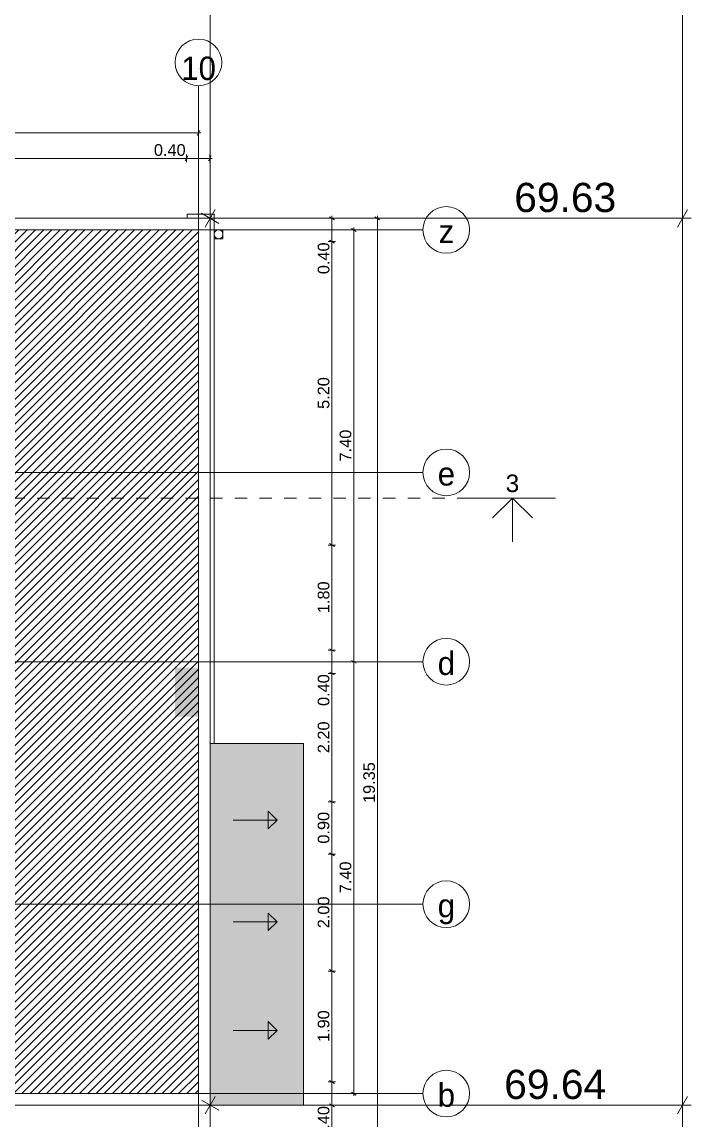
# Model space of a CAD drawing. Header units: millimetres. Extents: x 475159934 to 476245151, y 4620917055 to 4621447368.
# Drawn here: x 475293902 to 475305370, y 4621242519 to 4621261337 of the extents above; entities that cross this region are included whole.
import ezdxf

# ---------------------------------------------------------------- set-up
doc = ezdxf.new("R2010")
doc.units = ezdxf.units.MM
doc.header["$MEASUREMENT"] = 0
doc.linetypes.add('Dashed', pattern=[423.333333, 211.666667, -211.666667])
for name, color, linetype, lineweight in [('0_Pen_No__42_Pen_No__250_Pen_No__5', 5, 'Continuous', 0), ('0_Pen_No__7_Pen_No__250', 7, 'Continuous', 0), ('0_Pen_No__7_Pen_No__4', 7, 'Continuous', 0), ('0_Pen_No__7_Pen_No__7', 7, 'Continuous', 0), ('0_Pen_No__7_Pen_No__8', 8, 'Continuous', 0), ('2D Drafting - General_Pen_No__1_Pen_No__7', 7, 'Continuous', 0), ('2D Drafting - General_Pen_No__250_Pen_No__7_Pen_No__7', 7, 'Continuous', 0), ('Annotation - Text_Pen_No__7_Pen_No__5', 5, 'Continuous', 0), ('gegmebi_Pen_No__7_Pen_No__7', 7, 'Continuous', 0), ('New_._Pen_No__1', 1, 'Continuous', 0), ('New_0_Pen_No__7_Pen_No__250', 7, 'Continuous', 0), ('New_2D Drafting - General_Pen_No__250_Pen_No__7', 7, 'Continuous', 0), ('New_reg_nak_Pen_No__7', 7, 'Continuous', 0), ('New_shenobebi_Pen_No__1', 1, 'Continuous', 0), ('New_Structural - Bearing_Pen_No__1', 1, 'Continuous', 0), ('zoma_Pen_No__1', 1, 'Continuous', 0), ('zoma_Pen_No__142', 142, 'Continuous', 0), ('zoma_Pen_No__5_Pen_No__5', 5, 'Continuous', 0)]:
    doc.layers.add(name, color=color, linetype=linetype, lineweight=lineweight)
doc.layers.add('0_Pen_No__7_Pen_No__252', color=7, linetype='Continuous', lineweight=0, true_color=0x666666)
doc.layers.add('zoma', color=7, linetype='Continuous')
doc.styles.add('GENERATED_STYLE_1', font='arial.ttf')
doc.styles.add('GENERATED_STYLE_3', font='arial.ttf')
doc.styles.add('GENERATED_STYLE_4', font='ACADMTAV.TTF')
doc.linetypes.add('Break', pattern='A,0,[1,12. бѓљбѓ\x98бѓЎбѓ\x98 бѓ’бѓђбѓ¦бѓ”бѓ‘бѓ”бѓ‘бѓ\x981.Shx,S=15.679026,R=0,X=0,Y=0],-1975.557214,0', length=1975.557214)
doc.dimstyles.new('GENERATED_STYLE__10', dxfattribs={"dimtxt": 500, "dimasz": 228, "dimexe": 0.18, "dimexo": 3, "dimgap": 0, "dimtad": 1, "dimlfac": 0.001, "dimzin": 0, "dimdsep": 46, "dimtxsty": 'GENERATED_STYLE_3', "dimblk": 'ARROWHEAD_2', "dimblk1": 'ARROWHEAD_2', "dimblk2": 'ARROWHEAD_2', "dimcen": 0.09, "dimclrd": 1, "dimclre": 1, "dimclrt": 1, "dimadec": 0, "dimazin": 0, "dimtfac": 1, "dimtdec": 4, "dimtmove": 0, "dimatfit": 3, "dimfxl": 1, "dimtolj": 1, "dimtzin": 0, "dimarcsym": 0})
doc.dimstyles.new('GENERATED_STYLE__11', dxfattribs={"dimtxt": 500, "dimasz": 228, "dimexe": 0.18, "dimexo": 3, "dimgap": 0, "dimtad": 1, "dimlfac": 0.001, "dimzin": 0, "dimdsep": 46, "dimtxsty": 'GENERATED_STYLE_3', "dimblk": 'ARROWHEAD_2', "dimblk1": 'ARROWHEAD_2', "dimblk2": 'ARROWHEAD_2', "dimcen": 0.09, "dimclrd": 1, "dimclre": 1, "dimclrt": 1, "dimadec": 0, "dimazin": 0, "dimtfac": 1, "dimtdec": 4, "dimtmove": 2, "dimatfit": 3, "dimfxl": 1, "dimtolj": 1, "dimtzin": 0, "dimarcsym": 0})
doc.dimstyles.new('GENERATED_STYLE__12', dxfattribs={"dimtxt": 500, "dimasz": 228, "dimexe": 0.18, "dimexo": 3, "dimgap": 0, "dimtad": 1, "dimtih": 1, "dimtoh": 1, "dimlfac": 0.001, "dimzin": 0, "dimdsep": 46, "dimtxsty": 'GENERATED_STYLE_3', "dimblk": 'ARROWHEAD_2', "dimblk1": 'ARROWHEAD_2', "dimblk2": 'ARROWHEAD_2', "dimcen": 0.09, "dimclrd": 1, "dimclre": 1, "dimclrt": 1, "dimadec": 0, "dimazin": 0, "dimtfac": 1, "dimtdec": 4, "dimtmove": 2, "dimatfit": 3, "dimfxl": 1, "dimtolj": 1, "dimtzin": 0, "dimarcsym": 0})
doc.dimstyles.new('GENERATED_STYLE__3', dxfattribs={"dimtxt": 200, "dimasz": 64.421331, "dimexe": 0.18, "dimexo": 3, "dimgap": 0, "dimtad": 1, "dimtih": 1, "dimtoh": 1, "dimlfac": 0.001, "dimzin": 0, "dimdsep": 46, "dimtxsty": 'GENERATED_STYLE_3', "dimblk": 'ARROWHEAD_2', "dimblk1": 'ARROWHEAD_2', "dimblk2": 'ARROWHEAD_2', "dimcen": 0.09, "dimclrd": 142, "dimclre": 142, "dimclrt": 142, "dimadec": 0, "dimazin": 0, "dimtfac": 1, "dimtdec": 4, "dimtmove": 0, "dimatfit": 3, "dimfxl": 1, "dimtolj": 1, "dimtzin": 0, "dimarcsym": 0})
doc.dimstyles.new('GENERATED_STYLE__6', dxfattribs={"dimtxt": 200, "dimasz": 64.421331, "dimexe": 0.18, "dimexo": 3, "dimgap": 0, "dimtad": 1, "dimlfac": 0.001, "dimzin": 0, "dimdsep": 46, "dimtxsty": 'GENERATED_STYLE_3', "dimblk": 'ARROWHEAD_2', "dimblk1": 'ARROWHEAD_2', "dimblk2": 'ARROWHEAD_2', "dimcen": 0.09, "dimclrd": 142, "dimclre": 142, "dimclrt": 142, "dimadec": 0, "dimazin": 0, "dimtfac": 1, "dimtdec": 4, "dimtmove": 0, "dimatfit": 3, "dimfxl": 1, "dimtolj": 1, "dimtzin": 0, "dimarcsym": 0})

# ---------------------------------------------------------------- blocks, each defined once
blk = doc.blocks.new('*D455', base_point=(475826096, 4621095193))
at = {"layer": 'zoma_Pen_No__1', "color": 1, "linetype": 'Continuous', "lineweight": 0, "transparency": 16777216}
for p, q in [((475297277, 4621269394), (475296977, 4621269568)), ((475297127, 4621269481), (475297127, 4621269628)), ((475297352, 4621269481), (475296902, 4621269481)), ((475297127, 4621257973), (475297127, 4621269481)), ((475297352, 4621257973), (475296902, 4621257973)), ((475296977, 4621258060), (475297277, 4621257886)), ((475297127, 4621257826), (475297127, 4621257973))]:
    blk.add_line(p, q, dxfattribs=at)
at = {"layer": 'zoma_Pen_No__1', "color": 1, "lineweight": 0, "transparency": 16777216, "insert": (475297027, 4621262869), "char_height": 500, "attachment_point": 7, "rotation": 90, "style": 'GENERATED_STYLE_3'}
blk.add_mtext('\\A1;{\\pql;\\fArial|b0|i0|c204|p0;\\W1.000000;24.70}', dxfattribs=at)
blk = doc.blocks.new('ARROWHEAD_2')
at = {"color": 0, "linetype": 'Continuous', "lineweight": 0}
for p, q in [((0, 0), (-1, 0)), ((-0.378, -0.655), (0.378, 0.655))]:
    blk.add_line(p, q, dxfattribs=at)
blk = doc.blocks.new('*D456', base_point=(475826096, 4621095193))
at = {"layer": 'zoma_Pen_No__1', "color": 1, "linetype": 'Continuous', "lineweight": 0, "transparency": 16777216}
for p, q in [((475297277, 4621242686), (475296977, 4621242860)), ((475297127, 4621242773), (475297127, 4621242920)), ((475297352, 4621242773), (475296902, 4621242773)), ((475297127, 4621234618), (475297127, 4621242773)), ((475297352, 4621234618), (475296902, 4621234618)), ((475296977, 4621234705), (475297277, 4621234532)), ((475297127, 4621234472), (475297127, 4621234618))]:
    blk.add_line(p, q, dxfattribs=at)
at = {"layer": 'zoma_Pen_No__1', "color": 1, "lineweight": 0, "transparency": 16777216, "insert": (475297027, 4621235451), "char_height": 500, "attachment_point": 7, "rotation": 90, "style": 'GENERATED_STYLE_3'}
blk.add_mtext('\\A1;{\\pql;\\fArial|b0|i0|c204|p0;\\W1.000000;8.15}', dxfattribs=at)
blk = doc.blocks.new('*D457', base_point=(475826096, 4621095193))
at = {"layer": 'zoma_Pen_No__1', "color": 1, "linetype": 'Continuous', "lineweight": 0, "transparency": 16777216}
for p, q in [((475297214, 4621242923), (475297041, 4621242623)), ((475297127, 4621242548), (475297127, 4621242998)), ((475305137, 4621242623), (475305310, 4621242923)), ((475305224, 4621242548), (475305224, 4621242998)), ((475296981, 4621242773), (475297127, 4621242773)), ((475297127, 4621242773), (475305224, 4621242773)), ((475305224, 4621242773), (475305370, 4621242773))]:
    blk.add_line(p, q, dxfattribs=at)
at = {"layer": 'zoma_Pen_No__1', "color": 1, "lineweight": 0, "transparency": 16777216, "insert": (475302168, 4621242873), "char_height": 500, "attachment_point": 7, "style": 'GENERATED_STYLE_3'}
blk.add_mtext('\\A1;{\\pql;\\fArial|b0|i0|c204|p0;\\W1.000000;69.64}', dxfattribs=at)
blk = doc.blocks.new('*D458', base_point=(475826096, 4621095193))
at = {"layer": 'zoma_Pen_No__1', "color": 1, "linetype": 'Continuous', "lineweight": 0, "transparency": 16777216}
for p, q in [((475297214, 4621258123), (475297041, 4621257823)), ((475297127, 4621257748), (475297127, 4621258198)), ((475305137, 4621257823), (475305310, 4621258123)), ((475305224, 4621257748), (475305224, 4621258198)), ((475296981, 4621257973), (475297127, 4621257973)), ((475297127, 4621257973), (475305224, 4621257973)), ((475305224, 4621257973), (475305370, 4621257973))]:
    blk.add_line(p, q, dxfattribs=at)
at = {"layer": 'zoma_Pen_No__1', "color": 1, "lineweight": 0, "transparency": 16777216, "insert": (475302340, 4621258073), "char_height": 500, "attachment_point": 7, "style": 'GENERATED_STYLE_3'}
blk.add_mtext('\\A1;{\\pql;\\fArial|b0|i0|c204|p0;\\W1.000000;69.63}', dxfattribs=at)
blk = doc.blocks.new('*D474', base_point=(475826096, 4621095193))
at = {"layer": 'zoma_Pen_No__142', "color": 142, "linetype": 'Continuous', "lineweight": 0, "transparency": 16777216}
for p, q in [((475290052, 4621259479), (475290003, 4621259394)), ((475290027, 4621259373), (475290027, 4621259500)), ((475290027, 4621259436), (475296927, 4621259436)), ((475296903, 4621259394), (475296952, 4621259479)), ((475296927, 4621259373), (475296927, 4621259500)), ((475296927, 4621259436), (475296969, 4621259436))]:
    blk.add_line(p, q, dxfattribs=at)
at = {"layer": 'zoma_Pen_No__142', "color": 142, "lineweight": 0, "transparency": 16777216, "insert": (475293211, 4621259476), "char_height": 200, "attachment_point": 7, "style": 'GENERATED_STYLE_3'}
blk.add_mtext('\\A1;{\\pql;\\fArial|b0|i0|c204|p0;\\W1.000000;6.90}', dxfattribs=at)
blk = doc.blocks.new('*D496', base_point=(475826096, 4621095193))
at = {"layer": 'zoma_Pen_No__142', "color": 142, "linetype": 'Continuous', "lineweight": 0, "transparency": 16777216}
for p, q in [((475290252, 4621236487), (475290203, 4621236402)), ((475290227, 4621236381), (475290227, 4621236508)), ((475290227, 4621236445), (475296727, 4621236445)), ((475296752, 4621236487), (475296703, 4621236402)), ((475296727, 4621236381), (475296727, 4621236508))]:
    blk.add_line(p, q, dxfattribs=at)
at = {"layer": 'zoma_Pen_No__142', "color": 142, "lineweight": 0, "transparency": 16777216, "char_height": 200, "attachment_point": 7, "style": 'GENERATED_STYLE_3'}
for s, insert in [('\\A1;{\\pql;\\fArial|b0|i0|c204|p0;\\W1.000000;6.50}', (475293211, 4621236485)), ('\\A1;{\\pql;\\fArial|b0|i0|c204|p0;\\W1.000000;0.40}', (475296169, 4621236485))]:
    blk.add_mtext(s, dxfattribs=dict(at, insert=insert))
blk = doc.blocks.new('*D497', base_point=(475826096, 4621095193))
at = {"layer": 'zoma_Pen_No__142', "color": 142, "linetype": 'Continuous', "lineweight": 0, "transparency": 16777216}
for p, q in [((475296752, 4621236487), (475296703, 4621236402)), ((475296727, 4621236381), (475296727, 4621236508)), ((475296727, 4621236445), (475297127, 4621236445)), ((475297103, 4621236402), (475297152, 4621236487)), ((475297127, 4621236381), (475297127, 4621236508)), ((475297127, 4621236445), (475297169, 4621236445))]:
    blk.add_line(p, q, dxfattribs=at)
blk = doc.blocks.new('*D519', base_point=(475826096, 4621095193))
at = {"layer": 'zoma_Pen_No__142', "color": 142, "linetype": 'Continuous', "lineweight": 0, "transparency": 16777216}
for p, q in [((475290247, 4621259043), (475290198, 4621258958)), ((475290222, 4621258937), (475290222, 4621259064)), ((475296747, 4621259043), (475296698, 4621258958)), ((475296722, 4621258937), (475296722, 4621259064)), ((475290222, 4621259000), (475296722, 4621259000))]:
    blk.add_line(p, q, dxfattribs=at)
at = {"layer": 'zoma_Pen_No__142', "color": 142, "lineweight": 0, "transparency": 16777216, "char_height": 200, "attachment_point": 7, "style": 'GENERATED_STYLE_3'}
for s, insert in [('\\A1;{\\pql;\\fArial|b0|i0|c204|p0;\\W1.000000;6.50}', (475293206, 4621259040)), ('\\A1;{\\pql;\\fArial|b0|i0|c204|p0;\\W1.000000;0.40}', (475296164, 4621259040))]:
    blk.add_mtext(s, dxfattribs=dict(at, insert=insert))
blk = doc.blocks.new('*D520', base_point=(475826096, 4621095193))
at = {"layer": 'zoma_Pen_No__142', "color": 142, "linetype": 'Continuous', "lineweight": 0, "transparency": 16777216}
for p, q in [((475296747, 4621259043), (475296698, 4621258958)), ((475296722, 4621258937), (475296722, 4621259064)), ((475297098, 4621258958), (475297147, 4621259043)), ((475297122, 4621258937), (475297122, 4621259064)), ((475296722, 4621259000), (475297122, 4621259000)), ((475297122, 4621259000), (475297164, 4621259000))]:
    blk.add_line(p, q, dxfattribs=at)
blk = doc.blocks.new('*D1032', base_point=(475826096, 4621095193))
at = {"layer": 'zoma_Pen_No__142', "color": 142, "linetype": 'Continuous', "lineweight": 0, "transparency": 16777216}
for p, q in [((475299654, 4621242973), (475299526, 4621242973)), ((475299548, 4621242997), (475299632, 4621242948)), ((475299590, 4621242931), (475299590, 4621242973))]:
    blk.add_line(p, q, dxfattribs=at)
blk = doc.blocks.new('*D1033', base_point=(475826096, 4621095193))
at = {"layer": 'zoma_Pen_No__142', "color": 142, "linetype": 'Continuous', "lineweight": 0, "transparency": 16777216}
for p, q in [((475299654, 4621250373), (475299526, 4621250373)), ((475299548, 4621250397), (475299632, 4621250348)), ((475299590, 4621242973), (475299590, 4621250373)), ((475299654, 4621242973), (475299526, 4621242973)), ((475299548, 4621242997), (475299632, 4621242948))]:
    blk.add_line(p, q, dxfattribs=at)
at = {"layer": 'zoma_Pen_No__142', "color": 142, "lineweight": 0, "transparency": 16777216, "insert": (475299550, 4621246406), "char_height": 200, "attachment_point": 7, "rotation": 90, "style": 'GENERATED_STYLE_3'}
blk.add_mtext('\\A1;{\\pql;\\fArial|b0|i0|c204|p0;\\W1.000000;7.40}', dxfattribs=at)
blk = doc.blocks.new('*D1034', base_point=(475826096, 4621095193))
at = {"layer": 'zoma_Pen_No__142', "color": 142, "linetype": 'Continuous', "lineweight": 0, "transparency": 16777216}
for p, q in [((475299654, 4621257773), (475299526, 4621257773)), ((475299632, 4621257748), (475299548, 4621257797)), ((475299590, 4621250373), (475299590, 4621257773)), ((475299654, 4621250373), (475299526, 4621250373)), ((475299548, 4621250397), (475299632, 4621250348))]:
    blk.add_line(p, q, dxfattribs=at)
at = {"layer": 'zoma_Pen_No__142', "color": 142, "lineweight": 0, "transparency": 16777216, "insert": (475299550, 4621253806), "char_height": 200, "attachment_point": 7, "rotation": 90, "style": 'GENERATED_STYLE_3'}
blk.add_mtext('\\A1;{\\pql;\\fArial|b0|i0|c204|p0;\\W1.000000;7.40}', dxfattribs=at)
blk = doc.blocks.new('*D1035', base_point=(475826096, 4621095193))
at = {"layer": 'zoma_Pen_No__142', "color": 142, "linetype": 'Continuous', "lineweight": 0, "transparency": 16777216}
for p, q in [((475299654, 4621257773), (475299526, 4621257773)), ((475299632, 4621257748), (475299548, 4621257797)), ((475299590, 4621257773), (475299590, 4621257814))]:
    blk.add_line(p, q, dxfattribs=at)
blk = doc.blocks.new('*D1036', base_point=(475826096, 4621095193))
at = {"layer": 'zoma_Pen_No__142', "color": 142, "linetype": 'Continuous', "lineweight": 0, "transparency": 16777216}
for p, q in [((475300059, 4621257973), (475299931, 4621257973)), ((475300037, 4621257948), (475299953, 4621257997)), ((475299995, 4621257973), (475299995, 4621258014)), ((475299995, 4621238618), (475299995, 4621257973)), ((475300059, 4621238618), (475299931, 4621238618)), ((475299953, 4621238643), (475300037, 4621238594)), ((475299995, 4621238577), (475299995, 4621238618))]:
    blk.add_line(p, q, dxfattribs=at)
at = {"layer": 'zoma_Pen_No__142', "color": 142, "lineweight": 0, "transparency": 16777216, "insert": (475299955, 4621247952), "char_height": 200, "attachment_point": 7, "rotation": 90, "style": 'GENERATED_STYLE_3'}
blk.add_mtext('\\A1;{\\pql;\\fArial|b0|i0|c204|p0;\\W1.000000;19.35}', dxfattribs=at)
blk = doc.blocks.new('*D1038', base_point=(475826096, 4621095193))
at = {"layer": 'zoma_Pen_No__142', "color": 142, "linetype": 'Continuous', "lineweight": 0, "transparency": 16777216}
for p, q in [((475299278, 4621242773), (475299151, 4621242773)), ((475299172, 4621242797), (475299257, 4621242748)), ((475299214, 4621239018), (475299214, 4621242773)), ((475299278, 4621239018), (475299151, 4621239018)), ((475299172, 4621239043), (475299257, 4621238994))]:
    blk.add_line(p, q, dxfattribs=at)
at = {"layer": 'zoma_Pen_No__142', "color": 142, "lineweight": 0, "transparency": 16777216, "char_height": 200, "attachment_point": 7, "rotation": 90, "style": 'GENERATED_STYLE_3'}
for s, insert in [('\\A1;{\\pql;\\fArial|b0|i0|c204|p0;\\W1.000000;0.40}', (475299174, 4621242215)), ('\\A1;{\\pql;\\fArial|b0|i0|c204|p0;\\W1.000000;3.75}', (475299174, 4621240629))]:
    blk.add_mtext(s, dxfattribs=dict(at, insert=insert))
blk = doc.blocks.new('*D1039', base_point=(475826096, 4621095193))
at = {"layer": 'zoma_Pen_No__142', "color": 142, "linetype": 'Continuous', "lineweight": 0, "transparency": 16777216}
for p, q in [((475299278, 4621243173), (475299151, 4621243173)), ((475299172, 4621243197), (475299257, 4621243148)), ((475299214, 4621242773), (475299214, 4621243173)), ((475299278, 4621242773), (475299151, 4621242773)), ((475299172, 4621242797), (475299257, 4621242748))]:
    blk.add_line(p, q, dxfattribs=at)
blk = doc.blocks.new('*D1040', base_point=(475826096, 4621095193))
at = {"layer": 'zoma_Pen_No__142', "color": 142, "linetype": 'Continuous', "lineweight": 0, "transparency": 16777216}
for p, q in [((475299278, 4621245073), (475299151, 4621245073)), ((475299172, 4621245097), (475299257, 4621245048)), ((475299214, 4621243173), (475299214, 4621245073)), ((475299278, 4621243173), (475299151, 4621243173)), ((475299172, 4621243197), (475299257, 4621243148))]:
    blk.add_line(p, q, dxfattribs=at)
at = {"layer": 'zoma_Pen_No__142', "color": 142, "lineweight": 0, "transparency": 16777216, "insert": (475299174, 4621243856), "char_height": 200, "attachment_point": 7, "rotation": 90, "style": 'GENERATED_STYLE_3'}
blk.add_mtext('\\A1;{\\pql;\\fArial|b0|i0|c204|p0;\\W1.000000;1.90}', dxfattribs=at)
blk = doc.blocks.new('*D1041', base_point=(475826096, 4621095193))
at = {"layer": 'zoma_Pen_No__142', "color": 142, "linetype": 'Continuous', "lineweight": 0, "transparency": 16777216}
for p, q in [((475299278, 4621245073), (475299151, 4621245073)), ((475299172, 4621245097), (475299257, 4621245048))]:
    blk.add_line(p, q, dxfattribs=at)
blk = doc.blocks.new('*D1042', base_point=(475826096, 4621095193))
at = {"layer": 'zoma_Pen_No__142', "color": 142, "linetype": 'Continuous', "lineweight": 0, "transparency": 16777216}
for p, q in [((475299278, 4621247073), (475299151, 4621247073)), ((475299172, 4621247097), (475299257, 4621247048)), ((475299214, 4621245073), (475299214, 4621247073)), ((475299278, 4621245073), (475299151, 4621245073)), ((475299172, 4621245097), (475299257, 4621245048))]:
    blk.add_line(p, q, dxfattribs=at)
at = {"layer": 'zoma_Pen_No__142', "color": 142, "lineweight": 0, "transparency": 16777216, "insert": (475299174, 4621245806), "char_height": 200, "attachment_point": 7, "rotation": 90, "style": 'GENERATED_STYLE_3'}
blk.add_mtext('\\A1;{\\pql;\\fArial|b0|i0|c204|p0;\\W1.000000;2.00}', dxfattribs=at)
blk = doc.blocks.new('*D1043', base_point=(475826096, 4621095193))
at = {"layer": 'zoma_Pen_No__142', "color": 142, "linetype": 'Continuous', "lineweight": 0, "transparency": 16777216}
for p, q in [((475299278, 4621247973), (475299151, 4621247973)), ((475299172, 4621247997), (475299257, 4621247948)), ((475299214, 4621247073), (475299214, 4621247973)), ((475299278, 4621247073), (475299151, 4621247073)), ((475299172, 4621247097), (475299257, 4621247048))]:
    blk.add_line(p, q, dxfattribs=at)
at = {"layer": 'zoma_Pen_No__142', "color": 142, "lineweight": 0, "transparency": 16777216, "insert": (475299174, 4621247256), "char_height": 200, "attachment_point": 7, "rotation": 90, "style": 'GENERATED_STYLE_3'}
blk.add_mtext('\\A1;{\\pql;\\fArial|b0|i0|c204|p0;\\W1.000000;0.90}', dxfattribs=at)
blk = doc.blocks.new('*D1044', base_point=(475826096, 4621095193))
at = {"layer": 'zoma_Pen_No__142', "color": 142, "linetype": 'Continuous', "lineweight": 0, "transparency": 16777216}
for p, q in [((475299172, 4621250197), (475299257, 4621250148)), ((475299278, 4621250173), (475299151, 4621250173)), ((475299214, 4621247973), (475299214, 4621250173)), ((475299278, 4621247973), (475299151, 4621247973)), ((475299172, 4621247997), (475299257, 4621247948))]:
    blk.add_line(p, q, dxfattribs=at)
at = {"layer": 'zoma_Pen_No__142', "color": 142, "lineweight": 0, "transparency": 16777216, "char_height": 200, "attachment_point": 7, "rotation": 90, "style": 'GENERATED_STYLE_3'}
for s, insert in [('\\A1;{\\pql;\\fArial|b0|i0|c204|p0;\\W1.000000;0.40}', (475299174, 4621249615)), ('\\A1;{\\pql;\\fArial|b0|i0|c204|p0;\\W1.000000;2.20}', (475299174, 4621248806))]:
    blk.add_mtext(s, dxfattribs=dict(at, insert=insert))
blk = doc.blocks.new('*D1045', base_point=(475826096, 4621095193))
at = {"layer": 'zoma_Pen_No__142', "color": 142, "linetype": 'Continuous', "lineweight": 0, "transparency": 16777216}
for p, q in [((475299278, 4621250573), (475299151, 4621250573)), ((475299172, 4621250597), (475299257, 4621250548)), ((475299214, 4621250173), (475299214, 4621250573)), ((475299172, 4621250197), (475299257, 4621250148)), ((475299278, 4621250173), (475299151, 4621250173))]:
    blk.add_line(p, q, dxfattribs=at)
blk = doc.blocks.new('*D1046', base_point=(475826096, 4621095193))
at = {"layer": 'zoma_Pen_No__142', "color": 142, "linetype": 'Continuous', "lineweight": 0, "transparency": 16777216}
for p, q in [((475299278, 4621252373), (475299151, 4621252373)), ((475299172, 4621252397), (475299257, 4621252348)), ((475299214, 4621250573), (475299214, 4621252373)), ((475299278, 4621250573), (475299151, 4621250573)), ((475299172, 4621250597), (475299257, 4621250548))]:
    blk.add_line(p, q, dxfattribs=at)
at = {"layer": 'zoma_Pen_No__142', "color": 142, "lineweight": 0, "transparency": 16777216, "insert": (475299174, 4621251206), "char_height": 200, "attachment_point": 7, "rotation": 90, "style": 'GENERATED_STYLE_3'}
blk.add_mtext('\\A1;{\\pql;\\fArial|b0|i0|c204|p0;\\W1.000000;1.80}', dxfattribs=at)
blk = doc.blocks.new('*D1047', base_point=(475826096, 4621095193))
at = {"layer": 'zoma_Pen_No__142', "color": 142, "linetype": 'Continuous', "lineweight": 0, "transparency": 16777216}
for p, q in [((475299278, 4621252373), (475299151, 4621252373)), ((475299172, 4621252397), (475299257, 4621252348))]:
    blk.add_line(p, q, dxfattribs=at)
blk = doc.blocks.new('*D1048', base_point=(475826096, 4621095193))
at = {"layer": 'zoma_Pen_No__142', "color": 142, "linetype": 'Continuous', "lineweight": 0, "transparency": 16777216}
for p, q in [((475299278, 4621252373), (475299151, 4621252373)), ((475299172, 4621252397), (475299257, 4621252348))]:
    blk.add_line(p, q, dxfattribs=at)
blk = doc.blocks.new('*D1049', base_point=(475826096, 4621095193))
at = {"layer": 'zoma_Pen_No__142', "color": 142, "linetype": 'Continuous', "lineweight": 0, "transparency": 16777216}
for p, q in [((475299278, 4621257573), (475299151, 4621257573)), ((475299172, 4621257597), (475299257, 4621257548)), ((475299214, 4621252373), (475299214, 4621257573)), ((475299278, 4621252373), (475299151, 4621252373)), ((475299172, 4621252397), (475299257, 4621252348))]:
    blk.add_line(p, q, dxfattribs=at)
at = {"layer": 'zoma_Pen_No__142', "color": 142, "lineweight": 0, "transparency": 16777216, "char_height": 200, "attachment_point": 7, "rotation": 90, "style": 'GENERATED_STYLE_3'}
for s, insert in [('\\A1;{\\pql;\\fArial|b0|i0|c204|p0;\\W1.000000;0.40}', (475299174, 4621257015)), ('\\A1;{\\pql;\\fArial|b0|i0|c204|p0;\\W1.000000;5.20}', (475299174, 4621254706))]:
    blk.add_mtext(s, dxfattribs=dict(at, insert=insert))
blk = doc.blocks.new('*D1050', base_point=(475826096, 4621095193))
at = {"layer": 'zoma_Pen_No__142', "color": 142, "linetype": 'Continuous', "lineweight": 0, "transparency": 16777216}
for p, q in [((475299278, 4621257973), (475299151, 4621257973)), ((475299257, 4621257948), (475299172, 4621257997)), ((475299214, 4621257973), (475299214, 4621258014)), ((475299214, 4621257573), (475299214, 4621257973)), ((475299278, 4621257573), (475299151, 4621257573)), ((475299172, 4621257597), (475299257, 4621257548))]:
    blk.add_line(p, q, dxfattribs=at)

msp = doc.modelspace()

# ---------------------------------------------------------------- hatches: boundary and pattern name
at = {"layer": '0_Pen_No__7_Pen_No__252', "linetype": 'Continuous', "lineweight": 0, "true_color": 0x666666}
h = msp.add_hatch(dxfattribs=at)
h.set_pattern_fill('COMMON_BRICK', color=251, style=0, pattern_type=2)
h.set_pattern_definition([(225, (475301973.81, 4621264057.37), (-70.71068, 70.71068), [])])
h.paths.add_polyline_path([(475296927.749, 4621257772.562), (475276227.434, 4621257772.562), (475276227.434, 4621242972.562), (475296927.749, 4621242972.562)])
h.paths.add_polyline_path([(475284827.471, 4621252532.494), (475284827.471, 4621255132.494), (475285227.47, 4621255132.494), (475285227.47, 4621257332.53), (475287127.47, 4621257332.53), (475287127.47, 4621254372.562), (475287127.47, 4621252532.494)], flags=0)
at = {"layer": '0_Pen_No__7_Pen_No__8', "linetype": 'Continuous', "lineweight": 0, "true_color": 0xb9b9b9}
msp.add_hatch(color=9, dxfattribs=at).paths.add_polyline_path([(475297127.471, 4621242772.65), (475297127.471, 4621248972.323), (475298727.525, 4621248972.328), (475298727.544, 4621242772.655)])
at = {"layer": 'New_2D Drafting - General_Pen_No__250_Pen_No__7', "linetype": 'Continuous', "lineweight": 0}
msp.add_hatch(color=7, dxfattribs=at).paths.add_polyline_path([(475296527.471, 4621249432.403), (475296927.471, 4621249432.403), (475296927.471, 4621250272.569), (475296527.471, 4621250272.569)])

# ---------------------------------------------------------------- linework, layer by layer
at = {"layer": '0_Pen_No__42_Pen_No__250_Pen_No__5', "color": 5, "linetype": 'Continuous', "lineweight": 0}
for centre in [(475296927.75, 4621260643.568), (475301174.806, 4621257772.584), (475301174.806, 4621253617.949), (475301174.806, 4621250372.584), (475301174.806, 4621246217.949), (475301174.806, 4621242972.584)]:
    msp.add_circle(centre, 400, dxfattribs=at)
at = {"layer": '0_Pen_No__7_Pen_No__250', "color": 7, "linetype": 'Continuous', "lineweight": 0, "flags": 128}
for points in [[(475297523.798, 4621247660.663), (475298273.798, 4621247660.663), (475298123.798, 4621247510.663), (475298123.798, 4621247810.663), (475298273.798, 4621247660.663)], [(475297523.798, 4621245914.688), (475298273.798, 4621245914.688), (475298123.798, 4621245764.688), (475298123.798, 4621246064.688), (475298273.798, 4621245914.688)], [(475297523.798, 4621244055.774), (475298273.798, 4621244055.774), (475298123.798, 4621243905.774), (475298123.798, 4621244205.774), (475298273.798, 4621244055.774)]]:
    msp.add_lwpolyline(points, close=True, dxfattribs=at)
at = {"layer": '0_Pen_No__7_Pen_No__4', "color": 7, "linetype": 'Continuous', "lineweight": 0, "flags": 128}
msp.add_lwpolyline([(475296927.749, 4621257772.562), (475276227.434, 4621257772.562), (475276227.434, 4621242972.562), (475296927.749, 4621242972.562)], close=True, dxfattribs=at)
at = {"layer": '0_Pen_No__7_Pen_No__7', "color": 7, "linetype": 'Continuous', "lineweight": 0, "flags": 128}
msp.add_lwpolyline([(475297127.471, 4621242772.65), (475297127.471, 4621248972.323), (475298727.525, 4621248972.328), (475298727.544, 4621242772.655)], close=True, dxfattribs=at)
at = {"layer": '2D Drafting - General_Pen_No__1_Pen_No__7', "color": 7, "linetype": 'Continuous', "lineweight": 0}
msp.add_circle((475297272.755, 4621257697.659), 75, dxfattribs=at)
at = {"layer": '2D Drafting - General_Pen_No__250_Pen_No__7_Pen_No__7', "color": 7, "linetype": 'Continuous', "lineweight": 0, "flags": 128}
for points in [[(475297127.471, 4621242772.569), (475297127.471, 4621257972.569), (475276027.471, 4621257972.569), (475276027.471, 4621242772.562)], [(475296927.749, 4621242972.562), (475276227.434, 4621242972.562), (475276227.434, 4621257772.562), (475296927.749, 4621257772.562)]]:
    msp.add_lwpolyline(points, close=True, dxfattribs=at)
at = {"layer": 'gegmebi_Pen_No__7_Pen_No__7', "color": 7, "linetype": 'Continuous', "lineweight": 0}
for p, q in [((475297347.755, 4621257772.659), (475297197.755, 4621257772.659)), ((475297197.755, 4621257772.659), (475297197.755, 4621257622.659)), ((475297347.755, 4621257622.659), (475297347.755, 4621257772.659)), ((475297197.755, 4621257622.659), (475297347.755, 4621257622.659))]:
    msp.add_line(p, q, dxfattribs=at)
at = {"layer": 'New_0_Pen_No__7_Pen_No__250', "color": 7, "linetype": 'Continuous', "lineweight": 0}
msp.add_line((475296735.178, 4621257972.569), (475296735.178, 4621258042.569), dxfattribs=at)
at = {"layer": 'New_reg_nak_Pen_No__7', "color": 7, "linetype": 'Continuous', "lineweight": 0, "flags": 128}
msp.add_lwpolyline([(475296735.178, 4621258042.569), (475297197.61, 4621258042.569), (475297197.551, 4621248972.323), (475297127.471, 4621248972.323), (475297127.471, 4621242772.567), (475290227.592, 4621242772.567), (475290227.592, 4621242712.603), (475290227.592, 4621242702.916)], dxfattribs=at)
at = {"layer": 'New_shenobebi_Pen_No__1', "color": 1, "linetype": 'Dashed', "lineweight": 0}
msp.add_lwpolyline([(475301572.161, 4621253178.245), (475255558.91, 4621253178.245), (475255558.91, 4621249023.61), (475228401.093, 4621249023.61)], dxfattribs=at)
at = {"layer": 'New_shenobebi_Pen_No__1', "color": 1, "linetype": 'Continuous', "lineweight": 0}
for points in [[(475303045.908, 4621253178.245), (475301572.161, 4621253178.245)], [(475302309.035, 4621253178.245), (475301967.889, 4621252837.1)], [(475302309.035, 4621253178.245), (475302309.035, 4621252425.247)], [(475302309.035, 4621253178.245), (475302650.18, 4621252837.1)]]:
    msp.add_lwpolyline(points, dxfattribs=at)
at = {"layer": 'New_Structural - Bearing_Pen_No__1', "color": 1, "linetype": 'Break', "lineweight": 0}
msp.add_line((475305223.657, 4621271873.232), (475305223.657, 4621233946.83), dxfattribs=at)
at = {"layer": 'zoma_Pen_No__5_Pen_No__5', "color": 5, "linetype": 'Continuous', "lineweight": 0}
for p, q in [((475296927.75, 4621260243.568), (475296927.75, 4621233934.497)), ((475229347.199, 4621257772.584), (475300774.806, 4621257772.584)), ((475229347.199, 4621253617.949), (475300774.806, 4621253617.949)), ((475229347.199, 4621250372.584), (475300774.806, 4621250372.584)), ((475229347.199, 4621246217.949), (475300774.806, 4621246217.949)), ((475229347.199, 4621242972.584), (475300774.806, 4621242972.584))]:
    msp.add_line(p, q, dxfattribs=at)

# ---------------------------------------------------------------- texts
at = {"layer": 'Annotation - Text_Pen_No__7_Pen_No__5', "color": 5, "linetype": 'Continuous', "lineweight": 0, "char_height": 400, "attachment_point": 2, "style": 'GENERATED_STYLE_4'}
for s, insert in [('\\A1;{\\pqc;\\fAcadMtavr|b0|i0|c0|p0;\\W1.000000;10}', (475296929.908, 4621260742.606)), ('\\A1;{\\pqc;\\fAcadMtavr|b0|i0|c0|p0;\\W1.000000;z}', (475301176.964, 4621257946.905)), ('\\A1;{\\pqc;\\fAcadMtavr|b0|i0|c0|p0;\\W1.000000;e}', (475301176.964, 4621253792.269)), ('\\A1;{\\pqc;\\fAcadMtavr|b0|i0|c0|p0;\\W1.000000;d}', (475301176.964, 4621250545.705)), ('\\A1;{\\pqc;\\fAcadMtavr|b0|i0|c0|p0;\\W1.000000;g}', (475301176.964, 4621246392.269)), ('\\A1;{\\pqc;\\fAcadMtavr|b0|i0|c0|p0;\\W1.000000;b}', (475301176.964, 4621243146.905))]:
    msp.add_mtext(s, dxfattribs=dict(at, insert=insert))
at = {"layer": 'New_._Pen_No__1', "color": 1, "linetype": 'Continuous', "lineweight": 0, "insert": (475302309.035, 4621253581.103), "char_height": 300, "attachment_point": 2, "style": 'GENERATED_STYLE_1'}
msp.add_mtext('\\A1;{\\pqc;\\fArial|b0|i0|c204|p0;\\W1.000000;3}', dxfattribs=at)

# ---------------------------------------------------------------- dimensions: what is measured, and where the dimension line sits
at = {"layer": 'zoma', "color": 1, "linetype": 'Continuous', "lineweight": 0}
dim = msp.add_linear_dim(base=(475297127.478, 4621269481.09), p1=(475297127.478, 4621257972.909), p2=(475297141.98, 4621269481.09), angle=90, text='24.70', dimstyle='GENERATED_STYLE__10', dxfattribs=at)
dim.commit()
dim.dimension.update_dxf_attribs({"geometry": '*D455', "text_midpoint": (475296777.478, 4621263706.567), "dimtype": 160, "text_rotation": 90})
at = {"layer": 'zoma', "color": 142, "linetype": 'Continuous', "lineweight": 0}
for base, p1, p2, picture, middle in [((475296927.471, 4621259436.252), (475290027.471, 4621258705.363), (475296927.471, 4621258574.178), '*D474', (475293469.467, 4621259576.252)), ((475296722.496, 4621259000.232), (475290222.496, 4621254315.737), (475296722.496, 4621254315.737), '*D519', (475293464.492, 4621259140.232)), ((475297122.496, 4621259000.232), (475296722.496, 4621254315.737), (475297122.496, 4621254315.737), '*D520', (475296423.075, 4621259140.232)), ((475296727.471, 4621236444.626), (475290227.471, 4621253694.992), (475296727.471, 4621253694.992), '*D496', (475293469.467, 4621236584.626)), ((475297127.471, 4621236444.626), (475296727.471, 4621253694.992), (475297127.471, 4621253694.992), '*D497', (475296428.05, 4621236584.626))]:
    dim = msp.add_linear_dim(base=base, p1=p1, p2=p2, dimstyle='GENERATED_STYLE__3', dxfattribs=at)
    dim.commit()
    dim.dimension.update_dxf_attribs({"geometry": picture, "text_midpoint": middle, "dimtype": 160})
at = {"layer": 'zoma', "color": 1, "linetype": 'Continuous', "lineweight": 0}
for base, p2, text, picture, middle in [((475305223.657, 4621257972.909), (475305223.657, 4621257972.909), '69.63', '*D458', (475303177.536, 4621258322.909)), ((475305223.657, 4621242772.909), (475305223.657, 4621242772.909), '69.64', '*D457', (475303005.603, 4621243122.909))]:
    dim = msp.add_linear_dim(base=base, p1=(475297127.478, 4621242772.909), p2=p2, text=text, dimstyle='GENERATED_STYLE__12', dxfattribs=at)
    dim.commit()
    dim.dimension.update_dxf_attribs({"geometry": picture, "text_midpoint": middle, "dimtype": 160})
at = {"layer": 'zoma', "color": 142, "linetype": 'Continuous', "lineweight": 0}
for base, p1, p2, picture, middle in [((475299994.938, 4621257972.908), (475233703.512, 4621238618.273), (475255419.018, 4621257972.908), '*D1036', (475299854.938, 4621248287.417)), ((475299214.353, 4621257972.908), (475297127.471, 4621257572.916), (475255419.018, 4621257972.908), '*D1050', (475299074.353, 4621257273.495)), ((475299590.054, 4621257772.908), (475299590.054, 4621250372.909), (475299590.054, 4621257772.908), '*D1034', (475299450.054, 4621254064.905)), ((475299590.054206073, 4621257772.907982826), (475299590.054206073, 4621257772.907982826), (475299591.231038928, 4621257772.907982826), '*D1035', (475299450.054205477, 4621257764.90401268)), ((475299214.353, 4621257572.916), (475297197.471, 4621252372.917), (475297127.471, 4621257572.916), '*D1049', (475299074.353, 4621254964.913)), ((475299214.353, 4621252372.917), (475297127.471, 4621250572.916), (475299214.353, 4621252372.917), '*D1046', (475299074.353, 4621251464.913)), ((475299214.352592885, 4621252372.91748333), (475299214.352592885, 4621252372.91748333), (475297197.470534325, 4621252372.91748333), '*D1048', (475299074.352592289, 4621252364.913513184)), ((475299214.352592885, 4621252372.91748333), (475299214.352592885, 4621252372.91748333), (475299214.352592885, 4621252372.91748333), '*D1047', (475299074.352592289, 4621252364.913513184)), ((475299214.353, 4621250572.916), (475297127.471, 4621250172.916), (475297127.471, 4621250572.916), '*D1045', (475299074.353, 4621249873.495)), ((475299590.054, 4621250372.909), (475299994.938, 4621242972.909), (475299590.054, 4621250372.909), '*D1033', (475299450.054, 4621246664.905)), ((475299214.353, 4621250172.916), (475297040.682, 4621247972.913), (475297127.471, 4621250172.916), '*D1044', (475299074.353, 4621249064.91)), ((475299214.353, 4621247972.913), (475297127.471, 4621247072.914), (475297040.682, 4621247972.913), '*D1043', (475299074.353, 4621247514.91)), ((475299214.353, 4621247072.914), (475297127.471, 4621245072.922), (475297127.471, 4621247072.914), '*D1042', (475299074.353, 4621246064.915)), ((475299214.353, 4621245072.922), (475297127.471, 4621243172.916), (475299214.353, 4621245072.922), '*D1040', (475299074.353, 4621244114.915)), ((475299214.352592885, 4621245072.922481537), (475299214.352592885, 4621245072.922481537), (475297127.470535278, 4621245072.922481537), '*D1041', (475299074.352592289, 4621245064.918511391)), ((475299214.353, 4621243172.916), (475297127.471, 4621242772.916), (475297127.471, 4621243172.916), '*D1039', (475299074.353, 4621242473.495)), ((475299590.054206073, 4621242972.90897274), (475299590.054206073, 4621242972.90897274), (475299994.937927723, 4621242972.90897274), '*D1032', (475299450.054205477, 4621242964.90500164)), ((475299214.353, 4621242772.916), (475233703.512, 4621239018.273), (475297127.471, 4621242772.916), '*D1038', (475299074.353, 4621240887.59))]:
    dim = msp.add_linear_dim(base=base, p1=p1, p2=p2, angle=90, dimstyle='GENERATED_STYLE__6', dxfattribs=at)
    dim.commit()
    dim.dimension.update_dxf_attribs({"geometry": picture, "text_midpoint": middle, "dimtype": 160, "text_rotation": 90})
at = {"layer": 'zoma', "color": 1, "linetype": 'Continuous', "lineweight": 0}
dim = msp.add_linear_dim(base=(475297127.478, 4621242772.909), p1=(475297127.278, 4621234618.238), p2=(475233227.471, 4621242772.909), angle=90, dimstyle='GENERATED_STYLE__11', dxfattribs=at)
dim.commit()
dim.dimension.update_dxf_attribs({"geometry": '*D456', "text_midpoint": (475296777.478, 4621236098.31), "dimtype": 160, "text_rotation": 90})

doc.saveas('drawing.dxf')
